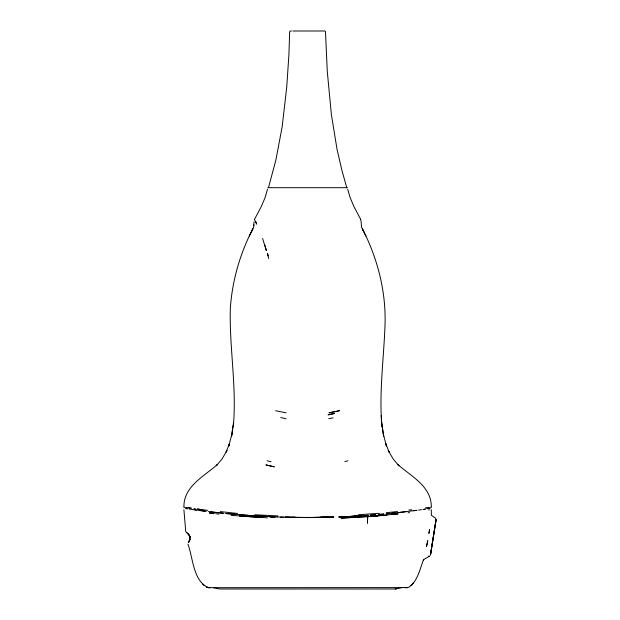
<?xml version="1.0" encoding="UTF-8"?>
<svg xmlns="http://www.w3.org/2000/svg" width="620" height="620" viewBox="0 0 620 620"><rect width="100%" height="100%" fill="white"/><g stroke="black" fill="none" stroke-linecap="round" stroke-linejoin="round"><path stroke-width="0.93" d="M232.996 426.351L231.539 436.558L233.531 422.67L233.329 426.312C236.879 387.012 229.245 347.812 230.33 308.504C231.958 283.58 238.529 259.098 249.054 236.476L253.727 226.835L254.006 221.782M431.303 509.718L431.357 515.298L435.372 518.064L436.093 519.7L430.443 554.691M367.66 516.662L367.474 523.079L367.66 516.662L341.233 518.126L377.495 515.863L398.172 513.848L391.716 514.615M188.348 542.531L189.922 539.609L189.759 536.238L189.867 539.865L190.014 539.043M254.51 219.542L256.68 224.122L255.851 221.968M183.908 507.168C183.497 486.514 203.833 476.486 217.202 464.706L216.287 465.76L222.037 458.971L226.974 450.546L226.075 452.127L229.501 443.502L228.78 446.098L231.896 434.008M253.913 225.331L253.975 224.82M430.551 554.698L436.061 519.692L430.482 555.063M268.468 187.697L275.885 160.022L282.162 126.775L286.719 87.281L288.904 54.901L289.664 31.806L290.16 31.062L291.462 31M189.96 539.431L188.325 542.57M267.514 189.208L265.089 197.609L261.206 206.724L254.456 219.457M189.162 541.415L189.712 540.245M249.263 236.065L252.968 228.78L251.495 231.655M360.577 220.216L360.693 219.542M423.661 559.705L423.445 560.015M431.132 507.191L430.512 507.268M429.559 556.163L424.196 559.263L423.251 560.464C419.864 569.431 417.702 580.304 409.797 586.574C409.363 587.427 405.41 587.892 407.464 587.605M413.331 583.164L410.952 585.66M184.535 507.245L184.078 507.191M429.443 509.795L428.839 510.113M427.637 507.881L429.272 507.424L428.529 507.563M425.367 507.997L426.514 507.842M344.875 461.582L347.975 460.823M401.768 587.698L395.297 588.985L219.922 589L213.435 587.698M408.022 512.864L409.502 512.515M328.732 418.632L333.095 417.864M406.092 587.698L407.487 587.589L208.692 587.698C193.153 581.645 192.998 557.489 187.961 544.189M428.722 508.648L430.249 508.423M427.529 508.826L429.18 508.586M426.545 508.082L427.661 507.92M425.529 509.121L423.042 509.47M423.948 509.346L425.049 509.183M386.252 512.693L397.49 511.539M418.554 510.089L421.561 509.679M416.679 510.345L413.804 510.725M417.02 510.299L397.389 512.686M408.921 509.981L411.85 509.834M397.49 512.678L405.441 511.771M386.702 513.794L396.606 512.771M386.237 513.825L389.081 513.538M391.918 513.251L395.707 512.872M378.278 514.554L383.896 514.042M377.503 515.902L367.474 516.669L386.926 515.081M368.311 515.329L350.61 516.39M370.179 515.173L375.774 514.716M379.51 514.406L383.718 514.065M363.498 515.654L368.117 515.321M370.884 515.111L375.495 514.778M395.289 588.992L396.25 588.954M379.502 513.314L358.476 514.716M346.758 516.607L339.38 516.933M361.669 515.848L338.349 517.01M354.71 516.088L356.632 515.987M339.264 516.925L346.774 516.568M350.502 516.398L357.027 516.088M333.637 517.15L320.431 517.522L328.871 517.297M285.161 517.212L307.605 517.568L333.692 517.064L307.605 517.561L277.83 516.956M300.165 517.421L315.332 517.421M323.067 517.274L320.168 517.328L327.895 517.173L307.605 517.568M208.684 587.698L206.576 587.225L209.118 587.698M292.834 31L324.71 31L325.461 31.48L327.29 71.54L331.382 114.545L337.048 149.389L341.938 170.469L346.774 187.697M267.817 187.697L347.394 187.697M405.147 587.698L405.674 587.698M209.537 587.698L210.064 587.698M292.717 517.282L295.507 517.336L285.278 517.126M273.265 516.879L269.56 516.669L275.094 516.917M201.926 509.648L197.222 509.02L207.646 510.368M189.891 507.927L188.356 507.733L190.534 508.09M277.628 517.018L245.652 515.29L274.8 516.909L269.142 516.615M280.457 517.142L283.294 517.258M254.781 514.755L277.869 515.918M267.453 517.839L231.183 515.344M428.552 556.016L429.396 556.14M263.996 516.375L247.845 515.406M249.721 515.561L253.061 515.747L225.378 513.476M254.735 515.84L262.151 516.259M258.633 516.096L260.501 516.212M262.454 517.584L239.475 516.049M254.867 515.886L256.703 516.018M240.638 514.84L242.482 514.98M234.949 514.344L226.385 513.569M239.405 514.716L245.032 515.173M222.968 513.221L208.274 511.585M218.736 514.143L215.737 513.701M223.82 513.314L210.854 511.895M220.34 511.593L237.537 513.468M275.621 410.742L286.037 412.827M206.228 511.329L202.345 510.841M188.209 507.757L186.721 507.524M185.458 507.369L186.38 507.741M200.175 510.57L204.894 511.175M201.516 510.74L197.796 510.252M196.943 510.136L189.27 509.059M194.75 509.834L196.331 510.051M186.039 508.586L187.814 508.85M185.706 508.532L186.721 508.687M280.775 417.493L286.053 418.802M190.797 508.043L191.704 508.16M267.173 460.792L271.033 461.745M194.014 508.446L195.362 508.772M206.576 587.225L207.715 587.605M186.798 532.75L188.441 534.014L186.233 532.309L185.721 531.216L183.908 509.718M202.732 584.226L204.259 585.66M188.643 534.254L187.852 533.456L189.914 536.796L188.495 534.053L188.992 534.727M187.751 533.386L188.697 534.339M360.755 219.457L354.005 206.724L350.122 197.609L347.696 189.208M381.269 415.532L381.881 426.312C378.952 392.065 383.92 357.849 385.067 323.632C385.849 293.593 378.789 263.655 366.156 236.476L361.491 226.881L361.08 220.86M363.715 231.655L362.243 228.78L365.947 236.065M264.833 245.078L266.383 250.635L262.578 238.46M189.534 535.68L189.991 537.16M268.173 255.851L267.453 253.425L268.716 258.548M381.68 422.67L383.315 434.008L386.43 446.098L385.71 443.502L389.135 452.127L388.236 450.546L393.173 458.971L398.924 465.76L398.009 464.706C411.378 476.486 431.714 486.514 431.303 507.168M189.883 536.657L189.976 537.091M382.215 426.351L383.664 436.558L383.315 434.008M429.552 529.666L428.939 533.339L429.552 529.666M427.754 540.756L426.506 546.538L427.754 540.756M189.084 541.578L188.511 542.329L189.123 541.5M333.7 413.618L328.042 414.85L334.614 413.432L333.7 413.618M339.326 410.765L329.173 412.811L339.326 410.765M214.024 513.639L209.475 512.98L214.024 513.639M274.218 466.821L266.042 464.938L274.218 466.821"/></g></svg>
